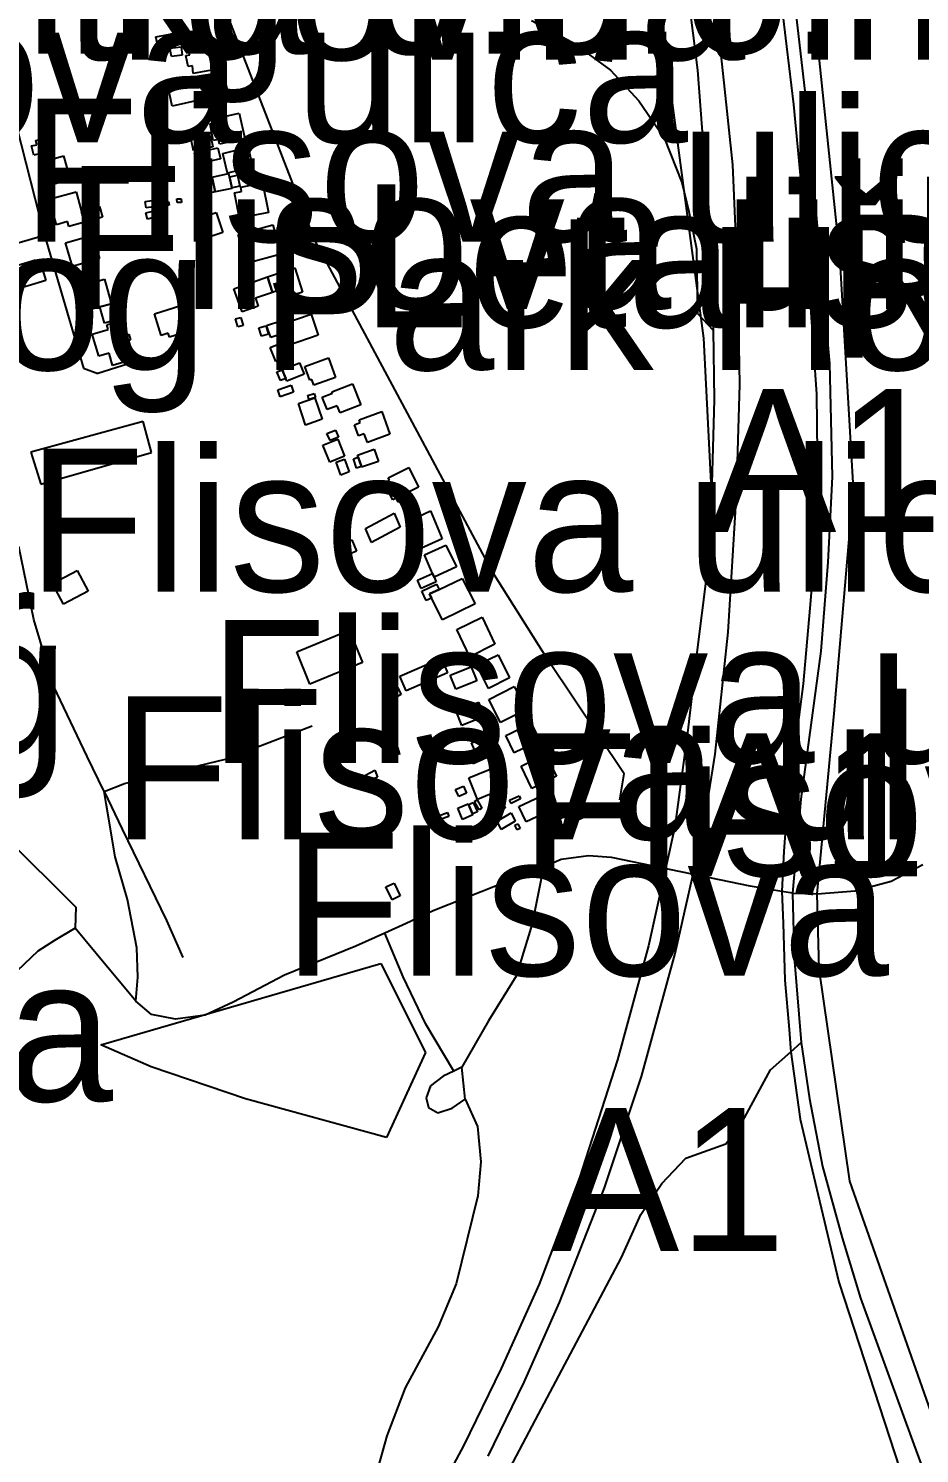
# Model space of a CAD drawing. Extents: x -8864 to 13231, y -7697 to 8949.
# Drawn here: x -1511 to -1124, y 1464 to 2082 of the extents above; entities that cross this region are included whole.
import ezdxf

# ---------------------------------------------------------------- set-up
doc = ezdxf.new("R2010")
doc.units = 0
for name, color, linetype in [('OSM_BUILDING_GARAGE', 9, 'CONTINUOUS'), ('OSM_BUILDING_HOUSE', 9, 'CONTINUOUS'), ('OSM_BUILDING_YES', 9, 'CONTINUOUS'), ('OSM_HIGHWAY_CYCLEWAY', 8, 'CONTINUOUS'), ('OSM_HIGHWAY_MOTORWAY', 8, 'CONTINUOUS'), ('OSM_HIGHWAY_MOTORWAY_LINK', 8, 'CONTINUOUS'), ('OSM_HIGHWAY_PATH', 8, 'CONTINUOUS'), ('OSM_HIGHWAY_PROPOSED', 8, 'CONTINUOUS'), ('OSM_HIGHWAY_RESIDENTIAL', 8, 'CONTINUOUS'), ('OSM_HIGHWAY_SECONDARY', 8, 'CONTINUOUS'), ('OSM_HIGHWAY_SERVICE', 8, 'CONTINUOUS'), ('OSM_HIGHWAY_TRACK', 8, 'CONTINUOUS'), ('OSM_HIGHWAY_UNCLASSIFIED', 8, 'CONTINUOUS'), ('OSM_LABELS', 8, 'CONTINUOUS'), ('OSM_LEISURE_PARK', 3, 'CONTINUOUS')]:
    doc.layers.add(name, color=color, linetype=linetype)

msp = doc.modelspace()

# ---------------------------------------------------------------- linework, layer by layer
at = {"layer": 'OSM_BUILDING_GARAGE'}
for p, q in [((-1509.801085, 2031.286681), (-1507.48868, 2031.842656)), ((-1508.859278, 2027.3615), (-1509.801085, 2031.286681)), ((-1500.949629, 2029.262933), (-1508.859278, 2027.3615)), ((-1507.932784, 2033.688491), (-1505.000165, 2034.389019)), ((-1507.48868, 2031.842656), (-1507.932784, 2033.688491)), ((-1505.000165, 2034.389019), (-1504.556061, 2032.543184)), ((-1504.556061, 2032.543184), (-1501.891436, 2033.188114)), ((-1501.891436, 2033.188114), (-1500.949629, 2029.262933)), ((-1480.160959, 1961.434028), (-1475.176272, 1962.835084)), ((-1478.185461, 1954.428748), (-1480.160959, 1961.434028)), ((-1475.513179, 1964.02487), (-1471.868462, 1965.058983)), ((-1475.176272, 1962.835084), (-1475.513179, 1964.02487)), ((-1471.868462, 1965.058983), (-1469.5484, 1956.863917)), ((-1469.5484, 1956.863917), (-1478.185461, 1954.428748))]:
    msp.add_line(p, q, dxfattribs=at)
at = {"layer": 'OSM_BUILDING_HOUSE'}
for p, q in [((-1505.94963, 2024.170206), (-1496.010884, 2027.005676)), ((-1503.017011, 2013.862436), (-1505.94963, 2024.170206)), ((-1496.010884, 2027.005676), (-1493.070608, 2016.697907)), ((-1493.070608, 2016.697907), (-1503.017011, 2013.862436)), ((-1502.121145, 2008.213734), (-1490.536152, 2011.438387)), ((-1490.536152, 2011.438387), (-1488.147177, 2002.865258)), ((-1499.020073, 1997.105361), (-1502.121145, 2008.213734)), ((-1494.22681, 1998.4397), (-1499.020073, 1997.105361)), ((-1493.644881, 1996.371474), (-1494.22681, 1998.4397)), ((-1486.860807, 1998.250668), (-1493.644881, 1996.371474)), ((-1488.147177, 2002.865258), (-1486.860807, 1998.250668)), ((-1495.076734, 1989.188282), (-1483.323287, 1992.635324)), ((-1483.323287, 1992.635324), (-1480.344726, 1982.472108)), ((-1420.099697, 1992.868834), (-1405.099695, 1997.049763)), ((-1416.562177, 1980.214851), (-1420.099697, 1992.868834)), ((-1405.099695, 1997.049763), (-1401.562175, 1984.39578)), ((-1492.098173, 1979.025065), (-1495.076734, 1989.188282)), ((-1480.344726, 1982.472108), (-1492.098173, 1979.025065)), ((-1401.562175, 1984.39578), (-1416.562177, 1980.214851)), ((-1489.594344, 1970.240666), (-1478.177804, 1973.465319)), ((-1478.177804, 1973.465319), (-1475.513179, 1964.02487)), ((-1407.419757, 1974.466073), (-1395.574426, 1978.335657)), ((-1405.252834, 1967.7499), (-1407.419757, 1974.466073)), ((-1395.574426, 1978.335657), (-1392.167075, 1967.849975)), ((-1486.592813, 1959.610431), (-1489.594344, 1970.240666)), ((-1402.488669, 1968.683937), (-1405.252834, 1967.7499)), ((-1401.255897, 1964.881071), (-1402.488669, 1968.683937)), ((-1392.167075, 1967.849975), (-1401.255897, 1964.881071)), ((-1480.160959, 1961.434028), (-1486.592813, 1959.610431)), ((-1475.176272, 1962.835084), (-1480.160959, 1961.434028)), ((-1475.513179, 1964.02487), (-1475.176272, 1962.835084)), ((-1456.508583, 1958.442885), (-1445.084385, 1962.078959)), ((-1445.084385, 1962.078959), (-1441.546866, 1950.937227)), ((-1477.128799, 1953.694861), (-1472.029258, 1955.207112)), ((-1472.029258, 1955.207112), (-1471.416701, 1953.138887)), ((-1453.530022, 1949.080272), (-1456.508583, 1958.442885)), ((-1401.133385, 1953.93949), (-1388.49173, 1958.32057)), ((-1388.49173, 1958.32057), (-1385.344716, 1949.224825)), ((-1483.461112, 1949.569529), (-1476.516242, 1951.626636)), ((-1480.643348, 1940.073483), (-1483.461112, 1949.569529)), ((-1476.516242, 1951.626636), (-1477.128799, 1953.694861)), ((-1471.416701, 1953.138887), (-1469.770452, 1953.628144)), ((-1469.770452, 1953.628144), (-1468.484082, 1949.313781)), ((-1468.484082, 1949.313781), (-1467.549932, 1949.591768)), ((-1467.549932, 1949.591768), (-1466.807206, 1947.089883)), ((-1450.52849, 1950.036548), (-1453.530022, 1949.080272)), ((-1449.961875, 1948.268549), (-1450.52849, 1950.036548)), ((-1441.546866, 1950.937227), (-1449.961875, 1948.268549)), ((-1399.854671, 1950.247818), (-1401.133385, 1953.93949)), ((-1397.986371, 1944.854864), (-1399.854671, 1950.247818)), ((-1385.344716, 1949.224825), (-1397.986371, 1944.854864)), ((-1466.807206, 1947.089883), (-1467.771984, 1946.800776)), ((-1467.771984, 1946.800776), (-1465.390666, 1938.783621)), ((-1476.202306, 1941.385583), (-1480.643348, 1940.073483)), ((-1474.617314, 1936.048226), (-1476.202306, 1941.385583)), ((-1465.390666, 1938.783621), (-1474.617314, 1936.048226)), ((-1391.240582, 1935.636805), (-1380.880703, 1939.372955)), ((-1380.880703, 1939.372955), (-1377.794945, 1930.799826)), ((-1389.066003, 1929.576682), (-1391.240582, 1935.636805)), ((-1377.794945, 1930.799826), (-1387.22833, 1927.40838)), ((-1388.124195, 1929.910266), (-1389.066003, 1929.576682)), ((-1387.22833, 1927.40838), (-1388.124195, 1929.910266)), ((-1383.598927, 1922.226697), (-1379.165542, 1923.961338)), ((-1379.410565, 1924.584029), (-1370.474883, 1928.07555)), ((-1379.165542, 1923.961338), (-1379.410565, 1924.584029)), ((-1370.474883, 1928.07555), (-1366.906735, 1918.957566)), ((-1381.493261, 1916.833743), (-1383.598927, 1922.226697)), ((-1377.067533, 1918.557264), (-1381.493261, 1916.833743)), ((-1375.850075, 1915.454926), (-1377.067533, 1918.557264)), ((-1366.906735, 1918.957566), (-1375.850075, 1915.454926)), ((-1461.409043, 1911.718776), (-1510.130334, 1898.408744)), ((-1457.771983, 1898.27531), (-1461.409043, 1911.718776)), ((-1367.62649, 1912.385946), (-1357.810256, 1915.977542)), ((-1367.190043, 1911.19616), (-1367.62649, 1912.385946)), ((-1357.810256, 1915.977542), (-1354.203824, 1906.125672)), ((-1369.678558, 1910.284362), (-1367.190043, 1911.19616)), ((-1367.925112, 1905.480741), (-1369.678558, 1910.284362)), ((-1365.444254, 1906.392539), (-1367.925112, 1905.480741)), ((-1364.027715, 1902.534075), (-1365.444254, 1906.392539)), ((-1354.203824, 1906.125672), (-1364.027715, 1902.534075)), ((-1510.130334, 1898.408744), (-1505.819461, 1884.420422)), ((-1505.819461, 1884.420422), (-1457.771983, 1898.27531)), ((-1500.811804, 1841.343507), (-1490.08439, 1847.058926)), ((-1490.08439, 1847.058926), (-1485.291128, 1838.063257)), ((-1496.018541, 1832.347838), (-1500.811804, 1841.343507)), ((-1485.291128, 1838.063257), (-1496.018541, 1832.347838))]:
    msp.add_line(p, q, dxfattribs=at)
at = {"layer": 'OSM_BUILDING_YES'}
for p, q in [((-1455.850083, 2078.622361), (-1448.116545, 2080.134612)), ((-1454.793422, 2074.063369), (-1455.850083, 2078.622361)), ((-1448.116545, 2080.134612), (-1446.906744, 2075.875847)), ((-1446.906744, 2075.875847), (-1454.793422, 2074.063369)), ((-1449.793421, 2073.796501), (-1444.931246, 2074.396954)), ((-1449.035381, 2070.138188), (-1449.793421, 2073.796501)), ((-1444.931246, 2074.396954), (-1444.479485, 2070.74976)), ((-1441.89143, 2073.640829), (-1430.972592, 2075.764652)), ((-1441.141047, 2070.905433), (-1441.89143, 2073.640829)), ((-1430.972592, 2075.764652), (-1428.55299, 2064.811951)), ((-1444.479485, 2070.74976), (-1449.035381, 2070.138188)), ((-1442.810266, 2070.605207), (-1441.141047, 2070.905433)), ((-1441.899086, 2065.734869), (-1442.810266, 2070.605207)), ((-1450.574432, 2056.828156), (-1432.304905, 2060.864531)), ((-1439.923589, 2066.035096), (-1441.899086, 2065.734869)), ((-1439.624967, 2062.688128), (-1439.923589, 2066.035096)), ((-1428.55299, 2064.811951), (-1439.624967, 2062.688128)), ((-1432.304905, 2060.864531), (-1431.83783, 2058.596155)), ((-1431.83783, 2058.596155), (-1425.980249, 2060.008331)), ((-1425.980249, 2060.008331), (-1423.683158, 2050.567881)), ((-1448.73676, 2048.533014), (-1450.574432, 2056.828156)), ((-1430.628029, 2052.624987), (-1431.83783, 2058.596155)), ((-1431.83783, 2058.596155), (-1430.628029, 2052.624987)), ((-1435.880709, 2051.446321), (-1448.73676, 2048.533014)), ((-1435.880709, 2051.446321), (-1433.744415, 2051.91334)), ((-1433.744415, 2051.91334), (-1435.880709, 2051.446321)), ((-1435.32175, 2048.733165), (-1435.880709, 2051.446321)), ((-1433.20077, 2049.355857), (-1435.32175, 2048.733165)), ((-1433.744415, 2051.91334), (-1430.628029, 2052.624987)), ((-1430.628029, 2052.624987), (-1433.744415, 2051.91334)), ((-1433.017003, 2048.499656), (-1433.20077, 2049.355857)), ((-1423.683158, 2050.567881), (-1433.017003, 2048.499656)), ((-1431.217615, 2042.973268), (-1419.724505, 2045.575229)), ((-1430.819453, 2041.194149), (-1431.217615, 2042.973268)), ((-1419.724505, 2045.575229), (-1417.228333, 2034.544692)), ((-1440.543803, 2034.044315), (-1432.159422, 2035.834553)), ((-1432.274277, 2040.938401), (-1430.819453, 2041.194149)), ((-1431.026191, 2033.732969), (-1432.274277, 2040.938401)), ((-1432.159422, 2035.834553), (-1431.148702, 2030.919738)), ((-1439.563711, 2029.162858), (-1440.543803, 2034.044315)), ((-1431.148702, 2030.919738), (-1439.563711, 2029.162858)), ((-1439.096636, 2028.162104), (-1428.928182, 2030.497197)), ((-1428.652531, 2034.144391), (-1431.026191, 2033.732969)), ((-1428.928182, 2030.497197), (-1427.817921, 2025.660218)), ((-1428.208426, 2032.053926), (-1428.652531, 2034.144391)), ((-1417.228333, 2034.544692), (-1428.208426, 2032.053926)), ((-1426.837829, 2027.995311), (-1415.850079, 2030.708467)), ((-1415.850079, 2030.708467), (-1413.828639, 2022.235414)), ((-1437.978719, 2023.336244), (-1439.096636, 2028.162104)), ((-1427.817921, 2025.660218), (-1437.978719, 2023.336244)), ((-1424.762791, 2019.533377), (-1426.837829, 2027.995311)), ((-1435.528489, 2016.153051), (-1431.225272, 2017.06485)), ((-1431.393725, 2017.820975), (-1424.257431, 2019.299868)), ((-1431.225272, 2017.06485), (-1431.393725, 2017.820975)), ((-1430.046099, 2011.416148), (-1431.225272, 2017.06485)), ((-1431.225272, 2017.06485), (-1430.046099, 2011.416148)), ((-1413.828639, 2022.235414), (-1424.762791, 2019.533377)), ((-1424.257431, 2019.299868), (-1422.89449, 2012.90616)), ((-1423.782699, 2017.843214), (-1420.34472, 2018.577101)), ((-1422.779636, 2013.084071), (-1423.782699, 2017.843214)), ((-1420.34472, 2018.577101), (-1419.334, 2013.806838)), ((-1434.334001, 2010.49323), (-1435.528489, 2016.153051)), ((-1430.046099, 2011.416148), (-1434.334001, 2010.49323)), ((-1422.89449, 2012.90616), (-1430.046099, 2011.416148)), ((-1419.334, 2013.806838), (-1422.779636, 2013.084071)), ((-1421.730631, 2010.971368), (-1418.606588, 2011.605179)), ((-1419.525424, 1999.951951), (-1421.730631, 2010.971368)), ((-1418.981779, 2013.439895), (-1409.563708, 2015.341328)), ((-1418.606588, 2011.605179), (-1418.981779, 2013.439895)), ((-1409.563708, 2015.341328), (-1406.983309, 2002.487195)), ((-1488.147177, 2002.865258), (-1480.314098, 2005.044678)), ((-1480.314098, 2005.044678), (-1479.035385, 2000.430089)), ((-1460.482549, 2007.179621), (-1457.396791, 2007.691118)), ((-1460.015474, 2004.421987), (-1460.482549, 2007.179621)), ((-1456.929716, 2004.933483), (-1460.015474, 2004.421987)), ((-1457.396791, 2007.691118), (-1456.929716, 2004.933483)), ((-1454.693881, 2006.423495), (-1450.42895, 2007.179621)), ((-1454.41823, 2004.866766), (-1454.693881, 2006.423495)), ((-1450.153299, 2005.611772), (-1454.41823, 2004.866766)), ((-1450.42895, 2007.179621), (-1450.153299, 2005.611772)), ((-1446.692349, 2008.30269), (-1444.816392, 2008.347168)), ((-1446.654064, 2006.723722), (-1446.692349, 2008.30269)), ((-1444.77045, 2006.779319), (-1446.654064, 2006.723722)), ((-1444.816392, 2008.347168), (-1444.77045, 2006.779319)), ((-1486.860807, 1998.250668), (-1488.147177, 2002.865258)), ((-1479.035385, 2000.430089), (-1486.860807, 1998.250668)), ((-1460.1533, 2002.275925), (-1455.260497, 2003.487949)), ((-1459.47183, 1999.551649), (-1460.1533, 2002.275925)), ((-1454.579027, 2000.774793), (-1459.47183, 1999.551649)), ((-1455.260497, 2003.487949), (-1454.579027, 2000.774793)), ((-1438.346253, 1996.983046), (-1433.614246, 1998.539775)), ((-1434.372286, 2000.830391), (-1429.647937, 2002.38712)), ((-1433.614246, 1998.539775), (-1434.372286, 2000.830391)), ((-1429.647937, 2002.38712), (-1426.776573, 1993.680557)), ((-1406.983309, 2002.487195), (-1419.525424, 1999.951951)), ((-1436.23293, 1990.567099), (-1438.346253, 1996.983046)), ((-1426.776573, 1993.680557), (-1436.23293, 1990.567099)), ((-1517.626507, 1979.036185), (-1508.116552, 1981.838297)), ((-1508.116552, 1981.838297), (-1507.603535, 1980.081417)), ((-1507.603535, 1980.081417), (-1505.919002, 1980.581794)), ((-1505.919002, 1980.581794), (-1503.644882, 1972.842628)), ((-1421.975654, 1969.317748), (-1407.419757, 1974.466073)), ((-1407.419757, 1974.466073), (-1405.252834, 1967.7499)), ((-1503.644882, 1972.842628), (-1518.935848, 1968.305875)), ((-1418.445791, 1959.232368), (-1421.975654, 1969.317748)), ((-1405.252834, 1967.7499), (-1412.611181, 1965.159058)), ((-1411.40138, 1961.700896), (-1418.445791, 1959.232368)), ((-1412.611181, 1965.159058), (-1411.40138, 1961.700896)), ((-1421.263556, 1956.196747), (-1418.90521, 1956.841678)), ((-1420.314092, 1952.749704), (-1421.263556, 1956.196747)), ((-1418.90521, 1956.841678), (-1417.955745, 1953.405754)), ((-1407.76432, 1953.339037), (-1401.661716, 1955.451741)), ((-1401.661716, 1955.451741), (-1401.133385, 1953.93949)), ((-1417.955745, 1953.405754), (-1420.314092, 1952.749704)), ((-1411.079788, 1952.282686), (-1408.039971, 1953.183364)), ((-1410.015469, 1948.66885), (-1411.079788, 1952.282686)), ((-1406.975652, 1949.55841), (-1410.015469, 1948.66885)), ((-1408.039971, 1953.183364), (-1406.975652, 1949.55841)), ((-1405.964932, 1948.135115), (-1407.76432, 1953.339037)), ((-1399.854671, 1950.247818), (-1405.964932, 1948.135115)), ((-1401.133385, 1953.93949), (-1399.854671, 1950.247818)), ((-1406.156357, 1943.842991), (-1400.857734, 1945.966814)), ((-1403.736755, 1937.749509), (-1406.156357, 1943.842991)), ((-1400.857734, 1945.966814), (-1398.729097, 1939.873332)), ((-1398.729097, 1939.873332), (-1403.736755, 1937.749509)), ((-1401.018531, 1934.180152), (-1393.438132, 1937.193534)), ((-1393.438132, 1937.193534), (-1391.44732, 1932.212001)), ((-1403.323278, 1933.268353), (-1401.018531, 1934.180152)), ((-1401.799541, 1929.443248), (-1403.323278, 1933.268353)), ((-1399.494794, 1930.355046), (-1401.799541, 1929.443248)), ((-1399.494794, 1930.355046), (-1401.018531, 1934.180152)), ((-1401.018531, 1934.180152), (-1399.494794, 1930.355046)), ((-1399.035376, 1929.198619), (-1399.494794, 1930.355046)), ((-1391.44732, 1932.212001), (-1399.035376, 1929.198619)), ((-1402.879174, 1925.44023), (-1397.10582, 1927.4195)), ((-1401.837826, 1922.415728), (-1402.879174, 1925.44023)), ((-1396.072129, 1924.383878), (-1401.837826, 1922.415728)), ((-1397.10582, 1927.4195), (-1396.072129, 1924.383878)), ((-1389.938897, 1922.916105), (-1387.082848, 1923.850143)), ((-1387.082848, 1923.850143), (-1386.523889, 1922.126621)), ((-1393.89755, 1919.480182), (-1386.761255, 1921.904232)), ((-1390.880704, 1910.050852), (-1393.89755, 1919.480182)), ((-1389.372281, 1921.192584), (-1389.938897, 1922.916105)), ((-1386.523889, 1922.126621), (-1389.372281, 1921.192584)), ((-1386.761255, 1921.904232), (-1383.583613, 1912.775128)), ((-1383.583613, 1912.775128), (-1390.880704, 1910.050852)), ((-1381.585144, 1906.425898), (-1377.794945, 1907.938149)), ((-1380.222204, 1903.379157), (-1381.585144, 1906.425898)), ((-1377.794945, 1907.938149), (-1376.577487, 1904.902527)), ((-1383.353904, 1901.422126), (-1376.860794, 1903.990729)), ((-1380.375343, 1893.994305), (-1383.353904, 1901.422126)), ((-1376.577487, 1904.902527), (-1380.222204, 1903.379157)), ((-1376.860794, 1903.990729), (-1373.928175, 1896.574027)), ((-1368.323274, 1897.141121), (-1361.041497, 1899.654127)), ((-1361.041497, 1899.654127), (-1359.173197, 1894.361248)), ((-1373.928175, 1896.574027), (-1380.375343, 1893.994305)), ((-1377.60352, 1893.972066), (-1373.928175, 1895.350883)), ((-1375.520825, 1888.423439), (-1377.60352, 1893.972066)), ((-1373.928175, 1895.350883), (-1371.868451, 1889.813376)), ((-1370.084377, 1895.539915), (-1368.024653, 1896.251562)), ((-1368.667838, 1891.392344), (-1370.084377, 1895.539915)), ((-1368.024653, 1896.251562), (-1368.323274, 1897.141121)), ((-1368.024653, 1896.251562), (-1366.600456, 1892.103991)), ((-1366.600456, 1892.103991), (-1368.024653, 1896.251562)), ((-1359.173197, 1894.361248), (-1366.508573, 1891.814884)), ((-1371.868451, 1889.813376), (-1375.520825, 1888.423439)), ((-1366.600456, 1892.103991), (-1368.667838, 1891.392344)), ((-1366.508573, 1891.814884), (-1366.600456, 1892.103991)), ((-1355.015463, 1887.211415), (-1346.087437, 1891.670331)), ((-1354.471818, 1886.188421), (-1355.015463, 1887.211415)), ((-1346.087437, 1891.670331), (-1341.883762, 1883.219517)), ((-1356.654054, 1885.098711), (-1354.471818, 1886.188421)), ((-1352.978709, 1877.648651), (-1356.654054, 1885.098711)), ((-1341.883762, 1883.219517), (-1346.998617, 1880.650914)), ((-1346.998617, 1880.650914), (-1346.15635, 1878.860676)), ((-1351.554513, 1878.360298), (-1352.978709, 1877.648651)), ((-1350.643334, 1876.625657), (-1351.554513, 1878.360298)), ((-1346.15635, 1878.860676), (-1350.643334, 1876.625657)), ((-1364.885295, 1865.1837), (-1352.442721, 1871.877634)), ((-1352.442721, 1871.877634), (-1349.716841, 1865.773033)), ((-1346.929704, 1866.006542), (-1341.17932, 1868.430591)), ((-1342.082843, 1870.254188), (-1336.623424, 1872.978464)), ((-1341.17932, 1868.430591), (-1342.082843, 1870.254188)), ((-1336.623424, 1872.978464), (-1331.477941, 1860.813739)), ((-1362.167072, 1859.101337), (-1364.885295, 1865.1837)), ((-1349.716841, 1865.773033), (-1362.167072, 1859.101337)), ((-1342.098157, 1855.954521), (-1346.929704, 1866.006542)), ((-1373.545327, 1859.112457), (-1370.811789, 1860.324481)), ((-1371.424347, 1854.242119), (-1373.545327, 1859.112457)), ((-1370.811789, 1860.324481), (-1368.698466, 1855.454143)), ((-1331.477941, 1860.813739), (-1342.098157, 1855.954521)), ((-1339.173195, 1853.752861), (-1329.923576, 1858.000507)), ((-1329.923576, 1858.000507), (-1325.245169, 1848.571177)), ((-1368.698466, 1855.454143), (-1371.424347, 1854.242119)), ((-1335.704588, 1845.724587), (-1339.173195, 1853.752861)), ((-1355.000149, 1843.055909), (-1352.565233, 1844.267934)), ((-1352.565233, 1844.267934), (-1350.742874, 1839.697822)), ((-1342.220668, 1842.744563), (-1335.704588, 1845.724587)), ((-1335.704588, 1845.724587), (-1335.000147, 1844.067783)), ((-1335.000147, 1844.067783), (-1335.704588, 1845.724587)), ((-1325.245169, 1848.571177), (-1335.000147, 1844.067783)), ((-1335.000147, 1844.067783), (-1334.173194, 1842.144111)), ((-1332.886823, 1838.830502), (-1322.794939, 1843.556286)), ((-1322.794939, 1843.556286), (-1317.190038, 1832.603586)), ((-1353.33093, 1838.485798), (-1355.000149, 1843.055909)), ((-1350.742874, 1839.697822), (-1353.33093, 1838.485798)), ((-1340.673961, 1839.175206), (-1342.220668, 1842.744563)), ((-1334.173194, 1842.144111), (-1340.673961, 1839.175206)), ((-1340.337054, 1838.063257), (-1333.958799, 1841.109998)), ((-1338.537666, 1833.993523), (-1340.337054, 1838.063257)), ((-1332.886823, 1838.830502), (-1337.052214, 1836.884591)), ((-1337.052214, 1836.884591), (-1332.886823, 1838.830502)), ((-1333.958799, 1841.109998), (-1332.886823, 1838.830502)), ((-1336.141035, 1835.049874), (-1338.537666, 1833.993523)), ((-1337.052214, 1836.884591), (-1336.141035, 1835.049874)), ((-1336.141035, 1835.049874), (-1337.052214, 1836.884591)), ((-1331.45497, 1825.631664), (-1336.141035, 1835.049874)), ((-1317.190038, 1832.603586), (-1331.45497, 1825.631664)), ((-1325.168599, 1821.361779), (-1314.104279, 1826.82145)), ((-1314.104279, 1826.82145), (-1308.660174, 1814.968071)), ((-1394.670904, 1811.643342), (-1371.891422, 1821.072672)), ((-1371.891422, 1821.072672), (-1366.156352, 1807.128828)), ((-1319.579012, 1809.5084), (-1325.168599, 1821.361779)), ((-1308.660174, 1814.968071), (-1319.579012, 1809.5084)), ((-1388.935834, 1797.710618), (-1394.670904, 1811.643342)), ((-1366.156352, 1807.128828), (-1388.935834, 1797.710618)), ((-1349.892951, 1801.16878), (-1331.761249, 1809.008023)), ((-1331.761249, 1809.008023), (-1329.196164, 1802.603195)), ((-1314.701523, 1806.717407), (-1307.28192, 1810.431318)), ((-1313.813314, 1804.849332), (-1314.701523, 1806.717407)), ((-1307.28192, 1810.431318), (-1302.289576, 1800.379296)), ((-1347.174727, 1794.775072), (-1349.892951, 1801.16878)), ((-1329.196164, 1802.603195), (-1347.174727, 1794.775072)), ((-1328.016991, 1801.569082), (-1318.905199, 1805.216276)), ((-1325.589732, 1795.48672), (-1328.016991, 1801.569082)), ((-1318.905199, 1805.216276), (-1316.485596, 1799.133913)), ((-1315.528475, 1803.959773), (-1313.813314, 1804.849332)), ((-1311.477939, 1795.764707), (-1315.528475, 1803.959773)), ((-1302.289576, 1800.379296), (-1311.477939, 1795.764707)), ((-1354.84701, 1793.807676), (-1350.896014, 1796.242845)), ((-1350.896014, 1796.242845), (-1349.379934, 1793.196104)), ((-1316.485596, 1799.133913), (-1325.589732, 1795.48672)), ((-1311.3248, 1790.994444), (-1300.314079, 1796.598669)), ((-1300.314079, 1796.598669), (-1295.245165, 1786.591125)), ((-1353.33093, 1791.072281), (-1354.84701, 1793.807676)), ((-1349.379934, 1793.196104), (-1353.33093, 1791.072281)), ((-1325.482535, 1785.879478), (-1315.712243, 1789.804659)), ((-1315.712243, 1789.804659), (-1313.246699, 1783.63334)), ((-1306.255886, 1780.986901), (-1311.3248, 1790.994444)), ((-1323.009334, 1779.69704), (-1325.482535, 1785.879478)), ((-1313.246699, 1783.63334), (-1323.009334, 1779.69704)), ((-1295.245165, 1786.591125), (-1306.255886, 1780.986901)), ((-1318.767373, 1772.169143), (-1311.240573, 1775.53835)), ((-1311.240573, 1775.53835), (-1307.771966, 1767.754705)), ((-1303.889883, 1775.327079), (-1302.05221, 1776.272236)), ((-1302.05221, 1776.272236), (-1292.902133, 1780.686675)), ((-1292.902133, 1780.686675), (-1289.173189, 1773.203256)), ((-1317.327863, 1768.922252), (-1318.767373, 1772.169143)), ((-1300.206881, 1767.832541), (-1303.889883, 1775.327079)), ((-1289.173189, 1773.203256), (-1300.206881, 1767.832541)), ((-1320.153284, 1767.654629), (-1317.327863, 1768.922252)), ((-1318.131845, 1763.117876), (-1320.153284, 1767.654629)), ((-1307.771966, 1767.754705), (-1318.131845, 1763.117876)), ((-1297.266605, 1762.050405), (-1286.638733, 1767.20985)), ((-1286.638733, 1767.20985), (-1281.952668, 1757.78052)), ((-1364.877639, 1758.236419), (-1360.78116, 1760.360242)), ((-1363.828634, 1755.478785), (-1364.877639, 1758.236419)), ((-1359.571359, 1757.302382), (-1363.828634, 1755.478785)), ((-1360.78116, 1760.360242), (-1359.571359, 1757.302382)), ((-1319.992488, 1757.013275), (-1307.580542, 1762.017047)), ((-1316.171661, 1747.639543), (-1319.992488, 1757.013275)), ((-1307.580542, 1762.017047), (-1305.000143, 1755.678936)), ((-1292.572883, 1752.320849), (-1297.266605, 1762.050405)), ((-1281.952668, 1757.78052), (-1292.572883, 1752.320849)), ((-1325.681616, 1751.898308), (-1322.258951, 1753.366081)), ((-1324.333989, 1748.862687), (-1325.681616, 1751.898308)), ((-1322.258951, 1753.366081), (-1320.995551, 1750.352699)), ((-1305.000143, 1755.678936), (-1310.436591, 1753.443918)), ((-1310.436591, 1753.443918), (-1309.22679, 1750.441655)), ((-1324.793407, 1743.814437), (-1320.306424, 1745.760348)), ((-1320.995551, 1750.352699), (-1324.333989, 1748.862687)), ((-1320.306424, 1745.760348), (-1320.130314, 1745.371166)), ((-1320.130314, 1745.371166), (-1318.009333, 1746.316323)), ((-1318.338583, 1741.33479), (-1320.130314, 1745.371166)), ((-1320.130314, 1745.371166), (-1318.338583, 1741.33479)), ((-1318.009333, 1746.316323), (-1316.209946, 1742.279947)), ((-1317.565229, 1746.794461), (-1316.340114, 1747.48387)), ((-1315.474877, 1743.10279), (-1317.565229, 1746.794461)), ((-1316.340114, 1747.48387), (-1314.249762, 1743.792198)), ((-1309.22679, 1750.441655), (-1316.171661, 1747.639543)), ((-1308.093559, 1745.916021), (-1305.673957, 1747.139165)), ((-1306.738275, 1742.569054), (-1308.093559, 1745.916021)), ((-1305.673957, 1747.139165), (-1304.15022, 1743.781079)), ((-1302.258949, 1747.294838), (-1298.170127, 1749.251869)), ((-1301.600449, 1745.916021), (-1302.258949, 1747.294838)), ((-1297.519285, 1747.861932), (-1301.600449, 1745.916021)), ((-1298.254354, 1744.559443), (-1288.6908, 1749.107316)), ((-1295.076712, 1737.865509), (-1298.254354, 1744.559443)), ((-1298.170127, 1749.251869), (-1297.519285, 1747.861932)), ((-1288.6908, 1749.107316), (-1285.513158, 1742.413381)), ((-1333.062934, 1740.489709), (-1329.226792, 1741.890765)), ((-1332.473347, 1738.866263), (-1333.062934, 1740.489709)), ((-1328.644863, 1740.267319), (-1332.473347, 1738.866263)), ((-1329.226792, 1741.890765), (-1328.644863, 1740.267319)), ((-1322.718369, 1738.888502), (-1324.793407, 1743.814437)), ((-1318.185443, 1740.978966), (-1322.718369, 1738.888502)), ((-1316.209946, 1742.279947), (-1318.338583, 1741.33479)), ((-1318.338583, 1741.33479), (-1318.185443, 1740.978966)), ((-1314.249762, 1743.792198), (-1315.474877, 1743.10279)), ((-1307.71071, 1738.221332), (-1301.646391, 1741.868526)), ((-1304.15022, 1743.781079), (-1306.738275, 1742.569054)), ((-1301.646391, 1741.868526), (-1299.824033, 1738.210213)), ((-1285.513158, 1742.413381), (-1295.076712, 1737.865509)), ((-1281.171657, 1739.077533), (-1278.139497, 1740.23396)), ((-1280.023112, 1736.064151), (-1281.171657, 1739.077533)), ((-1278.20841, 1740.378514), (-1272.082835, 1743.169507)), ((-1278.139497, 1740.23396), (-1278.20841, 1740.378514)), ((-1276.814842, 1737.298414), (-1278.139497, 1740.23396)), ((-1278.139497, 1740.23396), (-1276.814842, 1737.298414)), ((-1270.451901, 1739.57791), (-1276.59279, 1736.786918)), ((-1272.082835, 1743.169507), (-1270.451901, 1739.57791)), ((-1305.896009, 1734.574139), (-1307.71071, 1738.221332)), ((-1299.824033, 1738.210213), (-1305.896009, 1734.574139)), ((-1299.938887, 1736.442213), (-1298.721429, 1737.064905)), ((-1298.928167, 1734.462944), (-1299.938887, 1736.442213)), ((-1297.710709, 1735.085635), (-1298.928167, 1734.462944)), ((-1298.721429, 1737.064905), (-1297.710709, 1735.085635)), ((-1276.814842, 1737.298414), (-1280.023112, 1736.064151)), ((-1276.59279, 1736.786918), (-1276.814842, 1737.298414)), ((-1355.964927, 1709.633117), (-1352.39678, 1711.345519)), ((-1353.284988, 1704.017773), (-1355.964927, 1709.633117)), ((-1352.39678, 1711.345519), (-1349.724497, 1705.796892)), ((-1349.724497, 1705.796892), (-1353.284988, 1704.017773))]:
    msp.add_line(p, q, dxfattribs=at)
at = {"layer": 'OSM_HIGHWAY_CYCLEWAY'}
for p, q in [((-1187.733668, 2120.976509), (-1181.975628, 2074.441432)), ((-1181.975628, 2074.441432), (-1179.012381, 2049.27802)), ((-1179.012381, 2049.27802), (-1174.242089, 1998.795523)), ((-1174.242089, 1998.795523), (-1168.93581, 1923.527678)), ((-1168.93581, 1923.527678), (-1168.484049, 1872.166741)), ((-1168.484049, 1872.166741), (-1171.937342, 1830.724392)), ((-1171.937342, 1830.724392), (-1174.732135, 1797.821813)), ((-1174.732135, 1797.821813), (-1181.738262, 1744.381531)), ((-1181.738262, 1744.381531), (-1183.223713, 1725.144809)), ((-1183.223713, 1725.144809), (-1184.020038, 1707.709444)), ((-1184.020038, 1707.709444), (-1183.430452, 1693.865676)), ((-1183.430452, 1693.865676), (-1182.810237, 1669.135924)), ((-1182.810237, 1669.135924), (-1180.834739, 1647.830976)), ((-1180.834739, 1647.830976), (-1180.314065, 1639.824942)), ((-1180.314065, 1639.824942), (-1180.191554, 1638.034703)), ((-1180.191554, 1638.034703), (-1176.056791, 1608.857155)), ((-1176.056791, 1608.857155), (-1166.906713, 1570.294754)), ((-1166.906713, 1570.294754), (-1159.318657, 1538.014867)), ((-1159.318657, 1538.014867), (-1130.627996, 1450.304309))]:
    msp.add_line(p, q, dxfattribs=at)
at = {"layer": 'OSM_HIGHWAY_MOTORWAY'}
for p, q in [((-1209.058326, 2058.662872), (-1216.378388, 2126.324985)), ((-1227.304882, 2117.996485), (-1220.719889, 2064.133662)), ((-1220.719889, 2064.133662), (-1217.549904, 2022.079741)), ((-1205.337039, 2023.180571), (-1209.058326, 2058.662872)), ((-1202.948065, 1969.606855), (-1205.337039, 2023.180571)), ((-1217.549904, 2022.079741), (-1214.249751, 1969.039761)), ((-1214.249751, 1969.039761), (-1213.89753, 1951.404246)), ((-1202.22831, 1927.697487), (-1202.948065, 1969.606855)), ((-1213.89753, 1951.404246), (-1213.461083, 1921.181465)), ((-1203.713762, 1879.583443), (-1202.22831, 1927.697487)), ((-1213.461083, 1921.181465), (-1214.609628, 1879.372172)), ((-1214.609628, 1879.372172), (-1217.098143, 1842.344262)), ((-1207.358479, 1820.227591), (-1203.713762, 1879.583443)), ((-1217.098143, 1842.344262), (-1220.658633, 1813.756046)), ((-1212.940409, 1767.232089), (-1207.358479, 1820.227591)), ((-1220.658633, 1813.756046), (-1225.000135, 1776.572462)), ((-1225.000135, 1776.572462), (-1230.451896, 1735.697207)), ((-1218.422799, 1733.751296), (-1212.940409, 1767.232089)), ((-1230.451896, 1735.697207), (-1241.998605, 1684.047164)), ((-1230.390641, 1680.744675), (-1218.422799, 1733.751296)), ((-1241.998605, 1684.047164), (-1255.375329, 1634.532063)), ((-1245.000137, 1627.37111), (-1230.390641, 1680.744675)), ((-1255.375329, 1634.532063), (-1271.899068, 1583.371277)), ((-1261.041486, 1579.023556), (-1245.000137, 1627.37111)), ((-1271.899068, 1583.371277), (-1289.410555, 1537.158666)), ((-1280.551442, 1529.319424), (-1261.041486, 1579.023556)), ((-1289.410555, 1537.158666), (-1305.91898, 1500.653372)), ((-1295.896008, 1494.671084), (-1280.551442, 1529.319424)), ((-1305.91898, 1500.653372), (-1322.258951, 1467.061384)), ((-1311.554509, 1462.569109), (-1295.896008, 1494.671084)), ((-1322.258951, 1467.061384), (-1342.381465, 1429.944518))]:
    msp.add_line(p, q, dxfattribs=at)
at = {"layer": 'OSM_HIGHWAY_MOTORWAY_LINK'}
for p, q in [((-1292.75665, 2085.783315), (-1275.092024, 2076.320626)), ((-1275.092024, 2076.320626), (-1258.415146, 2064.255977)), ((-1258.415146, 2064.255977), (-1246.118054, 2050.868108)), ((-1246.118054, 2050.868108), (-1235.19156, 2034.867158)), ((-1235.19156, 2034.867158), (-1227.542248, 2015.452523)), ((-1227.542248, 2015.452523), (-1224.418205, 2002.80966)), ((-1224.418205, 2002.80966), (-1221.07211, 1986.708635)), ((-1221.07211, 1986.708635), (-1220.643319, 1958.620796)), ((-1220.643319, 1958.620796), (-1213.89753, 1951.404246))]:
    msp.add_line(p, q, dxfattribs=at)
at = {"layer": 'OSM_HIGHWAY_PATH'}
for p, q in [((-1167.641782, 2068.392428), (-1182.641784, 2210.065884)), ((-1158.820954, 1983.75085), (-1167.641782, 2068.392428)), ((-1152.940402, 1882.641303), (-1158.820954, 1983.75085)), ((-1161.294155, 1784.912082), (-1152.940402, 1882.641303)), ((-1168.675473, 1706.641973), (-1161.294155, 1784.912082)), ((-1167.886805, 1674.161935), (-1168.675473, 1706.641973)), ((-1154.578994, 1581.870146), (-1167.886805, 1674.161935)), ((-1107.182358, 1447.179731), (-1154.578994, 1581.870146))]:
    msp.add_line(p, q, dxfattribs=at)
at = {"layer": 'OSM_HIGHWAY_PROPOSED'}
for p, q in [((-1236.186966, 2083.748447), (-1218.016979, 1947.846008)), ((-1218.016979, 1947.846008), (-1214.609628, 1879.372172))]:
    msp.add_line(p, q, dxfattribs=at)
at = {"layer": 'OSM_HIGHWAY_RESIDENTIAL'}
for p, q in [((-1386.776569, 1990.467023), (-1437.412103, 2120.620685)), ((-1504.234469, 1992.646444), (-1516.240595, 2039.693017)), ((-1570.513189, 1973.420841), (-1504.234469, 1992.646444)), ((-1504.234469, 1992.646444), (-1487.327882, 1934.780604)), ((-1309.502441, 1846.136009), (-1386.776569, 1990.467023)), ((-1487.327882, 1934.780604), (-1481.072138, 1932.489989)), ((-1285.367676, 1807.762639), (-1309.502441, 1846.136009)), ((-1252.534594, 1758.703438), (-1285.367676, 1807.762639)), ((-1425.650999, 1765.086027), (-1387.955742, 1779.585845)), ((-1469.479488, 1754.611464), (-1425.650999, 1765.086027)), ((-1254.38758, 1747.417153), (-1252.534594, 1758.703438)), ((-1478.300316, 1751.086585), (-1469.479488, 1754.611464))]:
    msp.add_line(p, q, dxfattribs=at)
at = {"layer": 'OSM_HIGHWAY_SECONDARY'}
for p, q in [((-1187.427389, 2171.603559), (-1173.690787, 2051.346246)), ((-1173.690787, 2051.346246), (-1163.292624, 1936.893308)), ((-1163.292624, 1936.893308), (-1162.190021, 1887.622836)), ((-1162.190021, 1887.622836), (-1164.142548, 1850.661642)), ((-1164.142548, 1850.661642), (-1167.121108, 1812.010286)), ((-1167.121108, 1812.010286), (-1175.842396, 1747.728499)), ((-1175.842396, 1747.728499), (-1179.464142, 1706.964438)), ((-1179.464142, 1706.964438), (-1178.644846, 1678.987795)), ((-1178.644846, 1678.987795), (-1175.620344, 1642.071079)), ((-1175.620344, 1642.071079), (-1172.090481, 1617.697151)), ((-1172.090481, 1617.697151), (-1166.439638, 1588.319452)), ((-1166.439638, 1588.319452), (-1157.856176, 1557.284948)), ((-1157.856176, 1557.284948), (-1149.854644, 1531.120781)), ((-1149.854644, 1531.120781), (-1126.753569, 1467.650717)), ((-1126.753569, 1467.650717), (-1102.35081, 1401.467497))]:
    msp.add_line(p, q, dxfattribs=at)
at = {"layer": 'OSM_HIGHWAY_SERVICE'}
for p, q in [((-1462.70307, 1938.261005), (-1481.072138, 1932.489989)), ((-1521.225282, 1731.405083), (-1490.628035, 1700.815359)), ((-1490.628035, 1700.815359), (-1490.896029, 1691.752972)), ((-1490.896029, 1691.752972), (-1499.869996, 1686.437855)), ((-1481.791893, 1680.689077), (-1490.896029, 1691.752972)), ((-1499.869996, 1686.437855), (-1507.052233, 1681.712071)), ((-1507.052233, 1681.712071), (-1539.709204, 1650.922195)), ((-1464.525429, 1660.040179), (-1481.791893, 1680.689077))]:
    msp.add_line(p, q, dxfattribs=at)
at = {"layer": 'OSM_HIGHWAY_TRACK'}
for p, q in [((-1478.300316, 1751.086585), (-1470.497865, 1734.685334)), ((-1470.497865, 1734.685334), (-1451.194646, 1695.066581)), ((-1451.194646, 1695.066581), (-1444.211491, 1679.043392)), ((-1348.491726, 1670.625936), (-1356.432002, 1689.573552)), ((-1338.637207, 1650.099353), (-1348.491726, 1670.625936)), ((-1326.531539, 1629.695084), (-1338.637207, 1650.099353)), ((-1180.191554, 1638.034703), (-1175.620344, 1642.071079)), ((-1188.958783, 1630.295536), (-1180.191554, 1638.034703)), ((-1201.125706, 1607.800803), (-1188.958783, 1630.295536)), ((-1321.608108, 1617.485881), (-1316.263544, 1605.721458)), ((-1316.263544, 1605.721458), (-1314.732151, 1590.287602)), ((-1208.338571, 1598.149083), (-1201.125706, 1607.800803)), ((-1225.696919, 1591.911048), (-1208.338571, 1598.149083)), ((-1314.732151, 1590.287602), (-1316.110405, 1575.620991)), ((-1236.209937, 1580.91387), (-1225.696919, 1591.911048)), ((-1245.260474, 1567.470403), (-1236.209937, 1580.91387)), ((-1316.110405, 1575.620991), (-1325.428936, 1537.425534)), ((-1253.698453, 1548.767416), (-1245.260474, 1567.470403)), ((-1274.479466, 1509.415532), (-1253.698453, 1548.767416)), ((-1325.428936, 1537.425534), (-1333.22373, 1518.633591)), ((-1333.22373, 1518.633591), (-1347.588203, 1492.202557)), ((-1290.980234, 1478.247594), (-1274.479466, 1509.415532)), ((-1347.588203, 1492.202557), (-1355.536137, 1471.431345)), ((-1309.073651, 1444.155229), (-1290.980234, 1478.247594)), ((-1355.536137, 1471.431345), (-1360.2758, 1454.362924))]:
    msp.add_line(p, q, dxfattribs=at)
at = {"layer": 'OSM_HIGHWAY_UNCLASSIFIED'}
for p, q in [((-1508.905219, 1825.73174), (-1515.306445, 1857.433413)), ((-1500.176275, 1796.709864), (-1508.905219, 1825.73174)), ((-1485.719918, 1766.275812), (-1500.176275, 1796.709864)), ((-1478.300316, 1751.086585), (-1485.719918, 1766.275812)), ((-1477.412107, 1745.904902), (-1478.300316, 1751.086585)), ((-1476.21762, 1739.088653), (-1477.412107, 1745.904902)), ((-1473.560652, 1722.654043), (-1476.21762, 1739.088653)), ((-1468.231402, 1704.184565), (-1473.560652, 1722.654043)), ((-1279.938885, 1721.486496), (-1287.549912, 1718.217365)), ((-1267.955729, 1723.176659), (-1279.938885, 1721.486496)), ((-1258.009327, 1722.353816), (-1267.955729, 1723.176659)), ((-1197.748983, 1709.933343), (-1258.009327, 1722.353816)), ((-1287.549912, 1718.217365), (-1335.467222, 1699.203033)), ((-1287.549912, 1718.217365), (-1292.419744, 1693.56545)), ((-1136.523861, 1712.201719), (-1122.833201, 1719.351553)), ((-1184.020038, 1707.709444), (-1197.748983, 1709.933343)), ((-1179.464142, 1706.964438), (-1184.020038, 1707.709444)), ((-1168.675473, 1706.641973), (-1152.274246, 1707.965193)), ((-1152.274246, 1707.965193), (-1136.523861, 1712.201719)), ((-1464.165551, 1683.168724), (-1468.231402, 1704.184565)), ((-1179.464142, 1706.964438), (-1168.675473, 1706.641973)), ((-1335.467222, 1699.203033), (-1347.24364, 1693.721123)), ((-1356.432002, 1689.573552), (-1369.020059, 1683.880372)), ((-1347.24364, 1693.721123), (-1356.432002, 1689.573552)), ((-1292.419744, 1693.56545), (-1299.448841, 1670.948402)), ((-1463.698476, 1670.5481), (-1464.165551, 1683.168724)), ((-1369.020059, 1683.880372), (-1399.946555, 1671.293106)), ((-1464.525429, 1660.040179), (-1463.698476, 1670.5481)), ((-1399.946555, 1671.293106), (-1422.320218, 1659.673236)), ((-1299.448841, 1670.948402), (-1311.370741, 1651.544887)), ((-1457.771983, 1654.302521), (-1464.525429, 1660.040179)), ((-1422.320218, 1659.673236), (-1434.418228, 1653.935578)), ((-1447.381476, 1652.223176), (-1457.771983, 1654.302521)), ((-1434.418228, 1653.935578), (-1447.381476, 1652.223176)), ((-1311.370741, 1651.544887), (-1322.986363, 1631.385247)), ((-1331.141034, 1627.504544), (-1336.677023, 1623.323615)), ((-1326.531539, 1629.695084), (-1331.141034, 1627.504544)), ((-1322.986363, 1631.385247), (-1326.531539, 1629.695084)), ((-1321.608108, 1617.485881), (-1322.986363, 1631.385247)), ((-1336.677023, 1623.323615), (-1338.514695, 1618.075214)), ((-1338.514695, 1618.075214), (-1337.534603, 1613.916524)), ((-1327.266608, 1613.671895), (-1321.608108, 1617.485881)), ((-1337.534603, 1613.916524), (-1333.376869, 1611.59255)), ((-1333.376869, 1611.59255), (-1327.266608, 1613.671895))]:
    msp.add_line(p, q, dxfattribs=at)
at = {"layer": 'OSM_LEISURE_PARK'}
for p, q in [((-1479.732169, 1641.048086), (-1358.147163, 1676.363595)), ((-1358.147163, 1676.363595), (-1338.843945, 1637.756716)), ((-1457.963407, 1631.596517), (-1479.732169, 1641.048086)), ((-1338.843945, 1637.756716), (-1355.681619, 1600.806642)), ((-1416.88377, 1617.641554), (-1457.963407, 1631.596517)), ((-1355.681619, 1600.806642), (-1416.88377, 1617.641554))]:
    msp.add_line(p, q, dxfattribs=at)

# ---------------------------------------------------------------- texts
at = {"layer": 'OSM_LABELS'}
for s, p in [('Insem - Atmos žerjavi in dvižna tehnika d.o.o.', (-2826.69797, 2071.315266)), ('Kaeser Kompresorji trgovina in servis d.o.o.', (-2246.613679, 2068.694243)), ('Flisova ulica', (-1681.212006, 2032.837108)), ('Flisova ulica', (-1514.057761, 1989.796982)), ('Flisova ulica', (-1494.847026, 1960.516232)), ('Letališka ulica', (-1366.49073, 1952.577554)), ('Dog Park Hoče', (-1585.617326, 1934.091196)), ('Rogoza', (-1163.523651, 1939.436229)), ('A1', (-1215.659233, 1863.754552)), ('Flisova ulica', (-1511.346028, 1837.819693)), ('DB Schenker', (-1996.051849, 1789.206112)), ('Mizarstvo Zlatorog', (-2176.204935, 1766.742831)), ('Flisova ulica', (-1432.543872, 1763.4387)), ('Flisova ulica', (-1474.80748, 1730.366269)), ('Flisova ulica', (-1297.396267, 1714.310178)), ('A1', (-1222.831754, 1714.223645)), ('Flisova ulica', (-1400.327458, 1671.095282)), ('Miklavška cesta', (-2059.977981, 1616.581899)), ('A1', (-1283.919067, 1551.650638))]:
    msp.add_text(s, height=62.042552, dxfattribs=at).set_placement(p)

doc.saveas('drawing.dxf')
